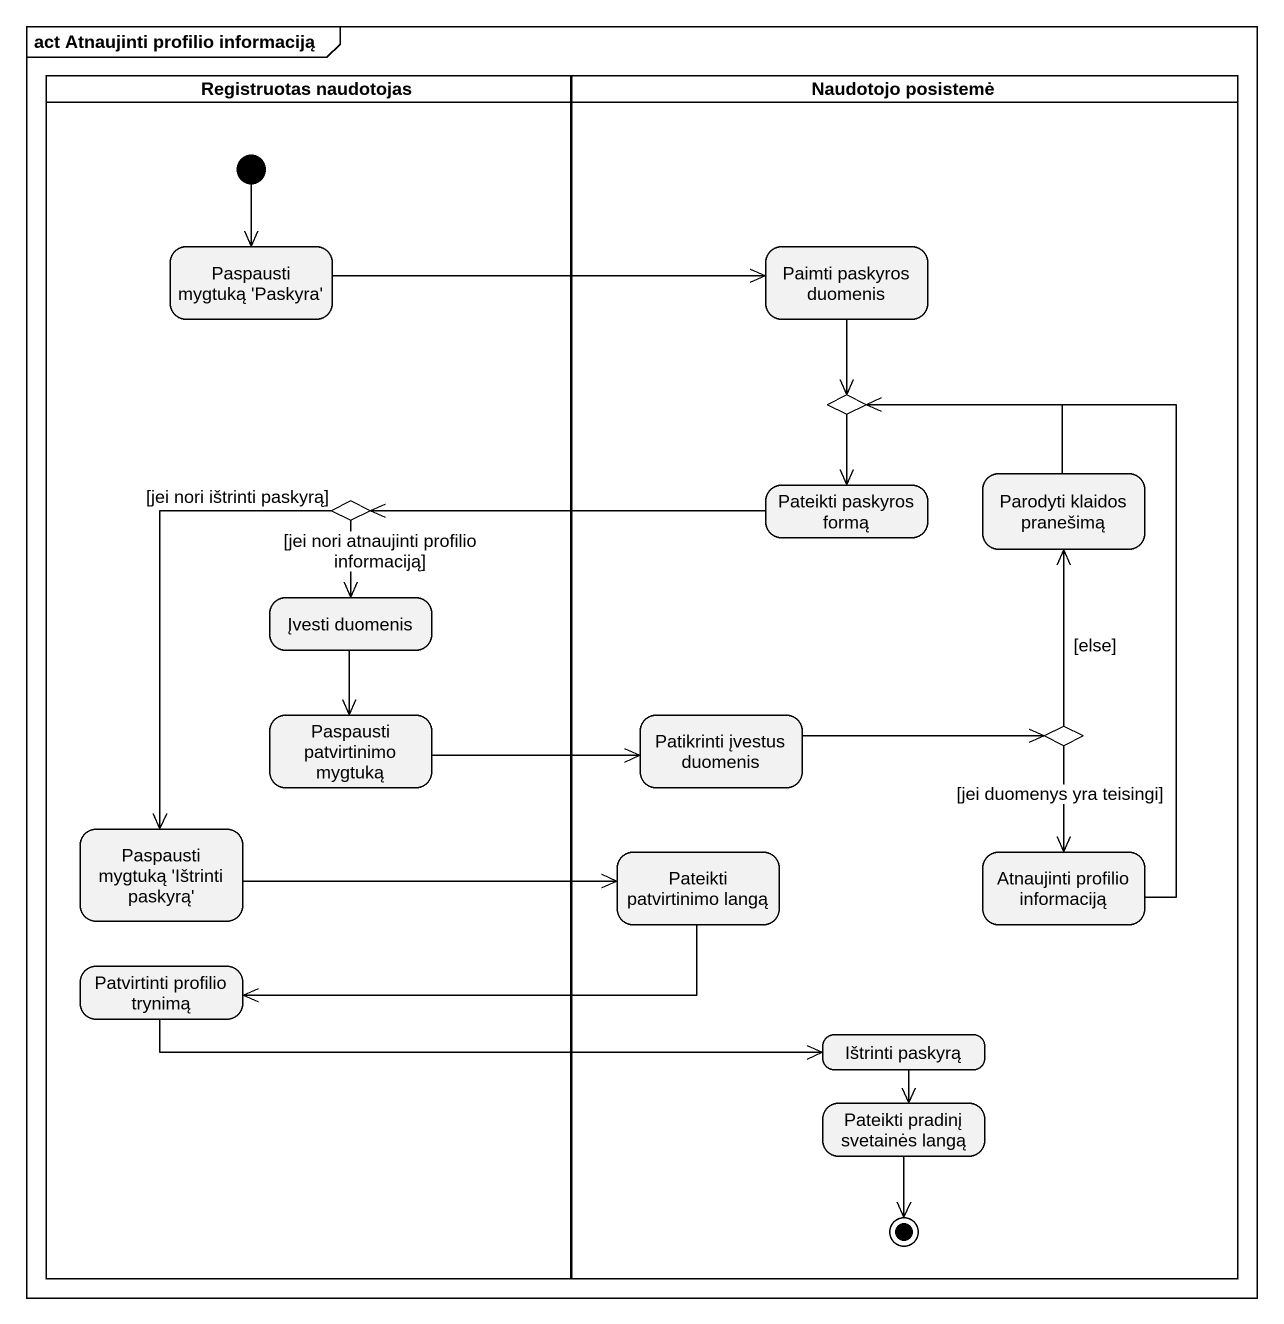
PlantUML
@startuml
mainframe act Atnaujinti profilio informaciją
hide empty description
state "Registruotas naudotojas" as Registruotas_naudotojas <<partition>> {
  state "Paspausti mygtuką 'Paskyra'" as Paspausti_mygtuką_Paskyra
  state choice2 <<choice>>
  state "Įvesti duomenis" as Įvesti_duomenis
  state "Paspausti patvirtinimo mygtuką" as Paspausti_patvirtinimo
  state "Paspausti mygtuką 'Ištrinti paskyrą'" as Paspausti_mygtuką_Ištrinti
  state "Patvirtinti profilio trynimą" as Patvirtinti_profilio_trynimą
  [*] --> Paspausti_mygtuką_Paskyra
}
state "Naudotojo posistemė" as Naudotojo_posistemė <<partition>> {
  state "Paimti paskyros duomenis" as Paimti_paskyros_duomenis
  state choice1 <<choice>>
  state "Parodyti klaidos pranešimą" as Parodyti_klaidos_pranešimą
  state "Pateikti paskyros formą" as Pateikti_paskyros_formą
  state "Patikrinti įvestus duomenis" as Patikrinti_įvestus_duomenis
  state choice3 <<choice>>
  state "Pateikti patvirtinimo langą" as Pateikti_patvirtinimo_langą
  state "Atnaujinti profilio informaciją" as Atnaujinti_profilio
  state "Ištrinti paskyrą" as Ištrinti_paskyrą
  state "Pateikti pradinį svetainės langą" as Pateikti_pradinį_svetainės
  Pateikti_pradinį_svetainės --> [*]
}
Paspausti_mygtuką_Paskyra -right-> Paimti_paskyros_duomenis
Paimti_paskyros_duomenis --> choice1
choice1 --> Pateikti_paskyros_formą
Parodyti_klaidos_pranešimą -left-> choice1
choice2 --> Įvesti_duomenis : [jei nori atnaujinti profilio informaciją]
choice2 --> Paspausti_mygtuką_Ištrinti : [jei nori ištrinti paskyrą]
Pateikti_paskyros_formą -left-> choice2
Įvesti_duomenis --> Paspausti_patvirtinimo
Paspausti_patvirtinimo -right-> Patikrinti_įvestus_duomenis
Patikrinti_įvestus_duomenis -right-> choice3
choice3 -up-> Parodyti_klaidos_pranešimą : [else]
choice3 --> Atnaujinti_profilio : [jei duomenys yra teisingi]
Paspausti_mygtuką_Ištrinti -right-> Pateikti_patvirtinimo_langą
Pateikti_patvirtinimo_langą -left-> Patvirtinti_profilio_trynimą
Atnaujinti_profilio -up-> choice1
Patvirtinti_profilio_trynimą -right-> Ištrinti_paskyrą
Ištrinti_paskyrą --> Pateikti_pradinį_svetainės
@enduml
